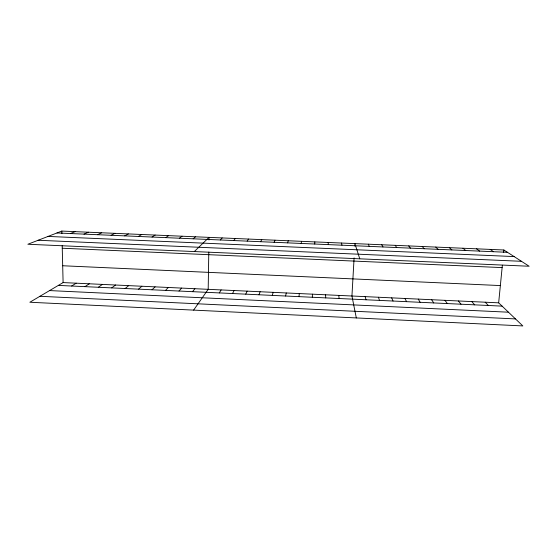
<?xml version="1.0" encoding="UTF-8"?>
<svg xmlns="http://www.w3.org/2000/svg" width="557" height="557" viewBox="0 0 557 557"><rect width="100%" height="100%" fill="white"/><g stroke="black" fill="none" stroke-linecap="round" stroke-linejoin="round"><path stroke-width="0.84" d="M208.791 252.098L208.193 289.327L193.62 310.117M208.986 239.976L209.028 237.373L194.316 251.562M314.747 244.029L314.823 241.905M312.324 297.264L312.449 294.18M354.099 257.912L351.94 296.011L356.313 317.929M354.774 246.006L354.913 243.618L359.759 258.817M498.661 302.834L63.108 282.58L29.848 302.249L522.828 325.929L498.661 302.834L502.365 265.209M503.625 252.398L503.862 249.989L61.827 231.071L27.85 244.258L529.15 266.246L503.862 249.989M298.956 296.637L299.332 293.567M301.177 243.444L301.511 241.334M285.616 296.018L286.242 292.961M287.635 242.866L288.227 240.763M272.303 295.391L273.174 292.348M259.019 294.771L260.126 291.743M274.121 242.281L274.963 240.192M245.755 294.152L247.113 291.137M260.627 241.703L261.727 239.628M232.513 293.532L234.114 290.538M219.298 292.919L221.143 289.932M247.162 241.125L248.513 239.064M233.724 240.547L235.326 238.5M192.548 291.666L194.88 288.707M179.013 291.033L181.589 288.094M220.314 239.976L222.166 237.936M165.506 290.406L168.325 287.475M152.019 289.772L155.09 286.862M138.561 289.146L141.875 286.242M193.161 238.807L195.514 236.795M125.13 288.519L128.688 285.63M179.424 238.215L182.035 236.217M111.72 287.892L115.522 285.017M98.338 287.266L102.384 284.411M165.708 237.63L168.569 235.646M84.984 286.639L89.266 283.798M152.026 237.038L155.138 235.068M71.651 286.02L76.177 283.193M138.366 236.453L141.736 234.497M124.733 235.869L128.354 233.919M111.128 235.284L114.993 233.348M97.552 234.699L101.666 232.777M83.996 234.121L88.361 232.206M70.467 233.536L75.084 231.642M56.974 232.958L507.462 252.307M48.027 236.426L514.104 256.575M38.148 240.262L521.463 261.303M62.252 248.234L502.129 267.604M62.69 265.752L500.36 285.574M58.353 285.4L502.108 306.127M49.587 290.58L508.464 312.199M39.923 296.296L515.49 318.917M490.188 249.404L493.523 251.708M476.548 248.826L479.612 251.11M462.93 248.241L465.722 250.511M449.339 247.656L451.866 249.919M435.769 247.078L438.032 249.327M485.196 302.207L488.385 305.487M471.758 301.588L474.682 304.846M422.234 246.5L424.232 248.728M458.348 300.961L461.015 304.213M408.713 245.922L410.453 248.137M444.959 300.341L447.368 303.572M395.226 245.345L396.702 247.552M431.598 299.715L433.743 302.938M418.258 299.095L420.152 302.298M381.761 244.767L382.972 246.96M404.946 298.475L406.582 301.664M368.323 244.189L369.277 246.368M391.655 297.863L393.04 301.031M378.398 297.243L379.526 300.404M365.155 296.63L366.033 299.77M341.525 243.047L341.956 245.198M338.753 295.398L339.129 298.517M328.164 242.469L328.338 244.614M325.587 294.785L325.713 297.891M61.827 231.071L61.89 233.655M62.189 245.665L63.108 282.58"/></g></svg>
